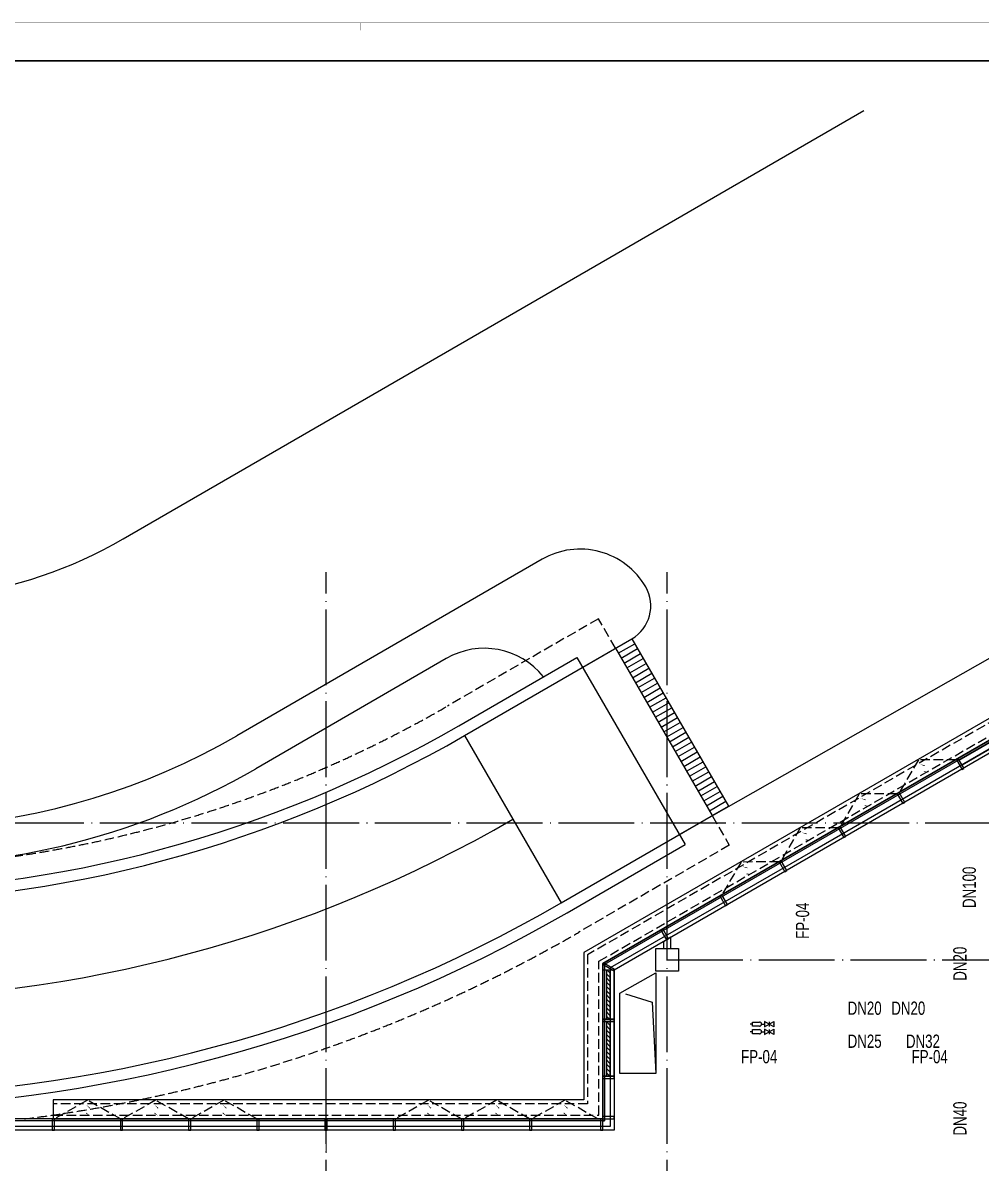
# Model space of a CAD drawing. Extents: x -777745 to 647905, y -207485 to 303235.
# Drawn here: x 470103 to 495395, y 9032 to 39117 of the extents above; entities that cross this region are included whole.
import ezdxf

# ---------------------------------------------------------------- set-up
doc = ezdxf.new("R2010")
doc.units = 0
doc.header["$LTSCALE"] = 1000
for name, pattern in [('13#楼幕墙$1$DASH', [0.35, 0.25, -0.1]), ('CENTER2', [1.125, 0.75, -0.125, 0.125, -0.125]), ('X-104 13#平面$0$109 3#平面$0$DASH', [0.35, 0.25, -0.1]), ('X-104 13#平面$0$DASH', [0.35, 0.25, -0.1]), ('X-104 13#平面$0$DOTE', [2.4200000000000004, 2, -0.2, 0.02, -0.2])]:
    doc.linetypes.add(name, pattern=pattern)
doc.layers.get('0').update_dxf_attribs({"linetype": 'CONTINUOUS'})
doc.layers.get('Defpoints').update_dxf_attribs({"linetype": 'CONTINUOUS'})
for name, color, linetype in [('00-防烟分区', 4, 'CONTINUOUS'), ('13#楼幕墙$1$A-C_幕墙龙骨', 133, 'CONTINUOUS'), ('13#楼幕墙$1$A-C_玻璃幕墙', 140, 'CONTINUOUS'), ('13#楼幕墙$1$A-C_窗', 140, 'CONTINUOUS'), ('TEXT-空冷凝水', 7, 'CONTINUOUS'), ('VALVE-空冷热回水', 7, 'CONTINUOUS'), ('X-104 13#平面$0$A-O_散水', 134, 'CONTINUOUS'), ('X-104 13#平面$0$A-TECH_暖通', 6, 'CONTINUOUS'), ('X-104 13#平面$0$A-TECH_结构', 21, 'CONTINUOUS'), ('X-104 13#平面$0$A_AXIS-轴线', 36, 'X-104 13#平面$0$DOTE'), ('X-104 13#平面$0$A_STR-砌块墙', 121, 'CONTINUOUS'), ('X-104 13#平面$0$M-场地 车库入口', 41, 'CONTINUOUS'), ('X-104 13#平面$0$M-绿化 首层轮廓', 197, 'CONTINUOUS'), ('X-104 13#平面$0$M-道路 边线', 151, 'CONTINUOUS')]:
    doc.layers.add(name, color=color, linetype=linetype)
doc.styles.add('HZF', font='ROS', dxfattribs={"width": 0.75, "bigfont": 'JD'})
doc.styles.get("Standard").update_dxf_attribs({"font": 'ros.shx', "width": 0.8, "bigfont": 'jd.shx'})

# ---------------------------------------------------------------- blocks, each defined once
blk = doc.blocks.new('图框-A1')
for points, const_width in [([(5.684341886080801e-13, 0), (841.0000000000002, 0), (841.0000000000002, 594), (5.684341886080801e-13, 594)], 0.05), ([(765.9999999999966, 584), (25.00000000000045, 584), (25.00000000000045, 10), (766.0000000000002, 10)], 0.5)]:
    blk.add_lwpolyline(points, close=True, dxfattribs=dict(const_width=const_width))
at = {"const_width": 0.05}
blk.add_lwpolyline([(420.5000000000005, 594), (420.5000000000005, 592)], dxfattribs=at)
blk = doc.blocks.new('X-104 13#平面$0$轴网')
at = {"layer": 'X-104 13#平面$0$A_AXIS-轴线', "linetype": 'X-104 13#平面$0$DOTE'}
for p, q in [((30500, -7400.98603368341), (30500, 24620.25062679139)), ((39500, -7400.98603368341), (39500, 24620.25062679139)), ((60408.42140219617, 18000), (-2925.01551574981, 18000))]:
    blk.add_line(p, q, dxfattribs=at)
blk = doc.blocks.new('13#楼幕墙$0$A$C62EA228A')
at = {"linetype": '13#楼幕墙$1$DASH'}
blk.add_lwpolyline([(10.00000000001455, -300.0000000000146), (-860, -796.5212315030949), (-1729.999999999985, -299.9999999999782)], dxfattribs=at)
at = {"layer": '13#楼幕墙$1$A-C_玻璃幕墙', "color": 1}
blk.add_lwpolyline([(-888.629784368859, -674.3626249181325, 0, 25.00000000000001, 0), (-792.3107997117913, -580.0067186209344, 0, 0, 0), (-890.495198409073, -456.4310357286467, 25.00000000000001, 0, 0), (-785.7256440597121, -374.3626249181507, 0, 0, 0)], format="xyseb", dxfattribs=at)
blk = doc.blocks.new('*U3604')
for points in [[(150.0005130732898, 150.2641038001748), (150.0005130732898, 200.2386218646861), (0.0005130732897669077, 200.2386218646861), (0.0005130732897669077, 0.2641038001238485), (150.0005130732898, 0.2641038001238485)], [(150.0005130732898, 0.2641038001747802), (200.0005130732898, 0.2641038001747802), (200.0005130732898, 150.2641038001748), (150.0005130732898, 150.2641038001748)]]:
    blk.add_lwpolyline(points)
blk = doc.blocks.new('*U3605')
h = blk.add_hatch()
h.set_pattern_fill('ANSI31', color=256, scale=50)
h.set_pattern_definition([(45, (-55912.37598260486, 120006.798685315), (-56.1266007566822, 56.12660075668221), [])])
h.paths.add_polyline_path([(-1440, 100), (-7.275957614183426e-12, 100), (-7.275957614183426e-12, 200.0000000000146), (-1440, 200.0000000000146)])
for points in [[(-1440, 0), (0, 0), (-7.275957614183426e-12, 300.0000000000146), (-1440.000000000007, 300.0000000000146)], [(-1440, 100), (-7.275957614183426e-12, 100), (-7.275957614183426e-12, 200.0000000000146), (-1440, 200.0000000000146)]]:
    blk.add_lwpolyline(points, close=True)
blk = doc.blocks.new('*U3606')
h = blk.add_hatch()
h.set_pattern_fill('ANSI31', color=256, scale=50)
h.set_pattern_definition([(45, (-55769.00810492719, 120006.798685315), (-56.1266007566822, 56.12660075668221), [])])
h.paths.add_polyline_path([(-1296.632122322336, 100), (-7.275957614183426e-12, 100), (-7.275957614183426e-12, 200.0000000000146), (-1296.632122322336, 200.0000000000146)])
for points in [[(-1296.632122322336, 0), (0, 0), (-7.275957614183426e-12, 300.0000000000146), (-1296.632122322344, 300.0000000000146)], [(-1296.632122322336, 100), (-7.275957614183426e-12, 100), (-7.275957614183426e-12, 200.0000000000146), (-1296.632122322336, 200.0000000000146)]]:
    blk.add_lwpolyline(points, close=True)
blk = doc.blocks.new('13#楼幕墙$1$A$C7A413A1D')
blk.add_lwpolyline([(-70, -300.0000000000001), (-10, -300), (-10, 0), (-70, -1.13686837721616e-13)], close=True)
blk = doc.blocks.new('*U3609')
blk.add_lwpolyline([(1740.000000000158, 0), (0, 0), (0, 150), (1740.000000000158, 150)], close=True)
blk = doc.blocks.new('13#楼幕墙')
at = {"layer": '13#楼幕墙$1$A-C_幕墙龙骨'}
blk.add_lwpolyline([(38112.50880853621, 14148.27766941615), (38087.49119146368, 14104.98657522795), (37827.74462633445, 14255.09227766316), (37852.76224340699, 14298.38337185137)], close=True, dxfattribs=at)
at = {"layer": '13#楼幕墙$1$A-C_玻璃幕墙'}
for p, q in [((43347.64985747007, 17266.08871423612), (37999.99999999986, 14184.52994616208)), ((37849.99999999986, 14271.13248654053), (37849.99999999989, 10149.99999999997)), ((37999.99999999986, 14184.52994616208), (37999.99999999989, 9999.99999999997)), ((38099.99999999986, 14126.79491924312), (38099.99999999986, 9899.99999999997)), ((37999.99999999989, 9999.99999999997), (12439.80683217361, 9999.99999999997)), ((37849.99999999989, 10149.99999999997), (12484.95170804351, 10149.99999999997)), ((38099.99999999986, 9899.99999999997), (12409.71024826034, 9899.99999999997))]:
    blk.add_line(p, q, dxfattribs=at)
for points in [[(4492.573473841197, 15499.99999999997), (-900.0000000001164, 15499.99999999997), (-900.0000000000563, -1700.000000000029), (22099.99999999999, -1700.000000000014), (22099.99999999999, -1100.000000000015), (58399.99999999991, -1099.999999999884), (58399.99999999987, 18959.89970710658), (53293.20742207248, 23245.00747574434), (37799.9999999998, 14299.99999999997), (37799.99999999986, 10199.99999999997), (12500.00000000015, 10199.99999999997), (4492.573473841061, 15500.00000000006)], [(58349.99999999994, 18936.58432419877), (53287.88754627193, 23184.20101709987), (37849.99999999986, 14271.13248654053)], [(58099.99999999993, 18820.00740966003), (53261.28816726919, 22880.16872387755), (38099.99999999986, 14126.79491924312)], [(58199.99999999993, 18866.63817547554), (53271.92791887029, 23001.78164116648), (43347.64985747007, 17266.08871423612)]]:
    blk.add_lwpolyline(points, dxfattribs=at)
at = {"layer": '13#楼幕墙$1$A-C_幕墙龙骨'}
for p, rotation in [((47192.12302787365, 19712.35854589035), 29.95337307442212), ((45632.54540331908, 18813.62742203382), 29.95337307442212), ((44072.96777876451, 17914.89629817729), 29.95337307442212), ((42513.39015420994, 17016.16517432076), 29.95337307442212), ((40953.81252965537, 16117.43405046423), 29.95337307442212), ((39394.2349051008, 15218.7029266077), 29.95337307442212), ((37799.99999999997, 12839.99999999997), 90), ((37799.99999999997, 11339.99999999997), 90), ((37799.99999999997, 10269.97451806454), 90)]:
    blk.add_blockref('13#楼幕墙$1$A$C7A413A1D', p, dxfattribs=dict(at, rotation=rotation))
for p in [(23339.99999999996, 10199.99999999997), (25139.99999999996, 10199.99999999997), (26939.99999999996, 10199.99999999997), (28739.99999999996, 10199.99999999997), (30539.99999999996, 10199.99999999997), (32339.99999999996, 10199.99999999997), (34139.99999999996, 10199.99999999997), (35939.99999999996, 10199.99999999997), (37809.99999999989, 10200)]:
    blk.add_blockref('13#楼幕墙$1$A$C7A413A1D', p, dxfattribs=at)
at = {"layer": '13#楼幕墙$1$A-C_幕墙龙骨', "xscale": -1}
blk.add_blockref('*U3604', (38000.00051307318, 9999.735896199854), dxfattribs=at)
at = {"layer": '13#楼幕墙$1$A-C_玻璃幕墙', "rotation": 29.95337307636578}
blk.add_blockref('*U3609', (47283.56393320127, 19534.22107583939), dxfattribs=at)
at = {"layer": '13#楼幕墙$1$A-C_窗'}
for p, xscale, rotation in [((47272.59698741492, 19412.48533629048), -0.9999999999999998, 209.9533730763653), ((45713.01936282985, 18513.75421248686), -0.9999999999999998, 209.9533730763653), ((44153.44173824478, 17615.02308868324), -0.9999999999999998, 209.9533730763653), ((42593.86411375265, 16716.29196471852), -0.9999999999999998, 209.9533730763653), ((25059.99999999995, 9899.999999999985), -1, 180), ((26859.99999999995, 9899.999999999985), -1, 180), ((28659.99999999995, 9899.999999999985), -1, 180), ((34059.99999999992, 9899.999999999985), -1, 180), ((35859.99999999992, 9899.999999999985), -1, 180), ((37659.99999999992, 9899.999999999942), -1, 180)]:
    blk.add_blockref('13#楼幕墙$0$A$C62EA228A', p, dxfattribs=dict(at, xscale=xscale, rotation=rotation))
at = {"layer": '13#楼幕墙$1$A-C_窗', "rotation": 90}
for name, p in [('*U3606', (38100.0000000001, 14126.63212232233)), ('*U3605', (38099.99999999985, 12769.99999999997))]:
    blk.add_blockref(name, p, dxfattribs=at)
blk = doc.blocks.new('*U3540')
at = {"color": 8, "ltscale": 0.02}
blk.add_line((-221.7531574964523, 115.4362905025482), (221.7531574368477, -115.4362905621529), dxfattribs=at)
blk = doc.blocks.new('*U3541')
at = {"color": 0, "linetype": 'ByBlock', "lineweight": -2, "transparency": 16777216}
for p in [(2147.11500392328, 4124.60872810107), (2216.376778243386, 4257.660622555944), (2285.638552563492, 4390.712517010817), (2008.591455283069, 3858.504939191324), (2077.853229603174, 3991.556833646197), (1870.067906642857, 3592.401150281577), (1939.329680962963, 3725.453044736451), (1731.544358002645, 3326.297361371831), (1800.806132322751, 3459.349255826704), (1523.759035042328, 2927.141678007211), (1593.020809362434, 3060.193572462084), (1662.28258368254, 3193.245466916958), (1385.235486402117, 2661.037889097465), (1454.497260722222, 2794.089783552338), (1246.711937761905, 2394.934100187719), (1315.97371208201, 2527.985994642592), (1038.926614801587, 1995.778416823099), (1108.188389121693, 2128.830311277972), (1177.450163441799, 2261.882205732845), (900.4030661613756, 1729.674627913352), (969.6648404814814, 1862.726522368225), (761.879517521164, 1463.570839003606), (831.1412918412698, 1596.622733458479), (623.3559688809523, 1197.467050093859), (692.6177432010583, 1330.518944548733), (415.5706459206349, 798.3113667292395), (484.8324202407407, 931.3632611841127), (554.0941945608465, 1064.415155638986), (277.0470972804233, 532.207577819493), (346.3088716005291, 665.2594722743663), (138.5235486402116, 266.1037889097465), (207.7853229603174, 399.1556833646197), (0, 0), (69.26177432010581, 133.0518944548733)]:
    blk.add_blockref('*U3540', p, dxfattribs=at)
blk = doc.blocks.new('X-104 13#平面$0$jtrsyt')
at = {"ltscale": 0.02}
for p, q in [((62.42188918590546, 422.4059573411942), (-4493.267686009407, -3005.431596279144)), ((1.788139343261719e-07, -5.960464477539062e-08), (-4075.241695284843, -3066.334150671959)), ((20030.20181792974, -7282.883357584476), (23630.20181792974, -7282.883357465267)), ((23630.20181781054, -7282.883357524872), (23630.20181804895, -12982.88335734606)), ((20030.20181792974, -7582.883357584476), (20030.20181804895, -12682.88335758448)), ((20030.20181792974, -7582.883357584476), (25130.20181792974, -7582.883357524872)), ((24630.20181792974, -7582.883357465267), (24630.20181804895, -12682.88335746527)), ((25130.20181792974, -7582.883357465267), (25130.20181810856, -12682.88335746527)), ((20030.20181804895, -12682.88335758448), (25130.20181804895, -12682.88335722685)), ((20030.20181816816, -12982.88335758448), (23630.20181822777, -12982.88335734606))]:
    blk.add_line(p, q, dxfattribs=at)
for centre, radius, start, end in [((9588.803989768028, 7214.903883397579), 11699.99999985545, 215.489618559276, 239.9997640445846), ((9588.803989768028, 7214.903883397579), 11999.99999985545, 216.9589005083305, 239.9997640445846), ((9588.803989768028, 7214.903883397579), 14549.99999985545, 216.9589005083305, 239.9997640445846), ((9588.803989768028, 7214.903883397579), 17399.99999985545, 215.9709914901008, 239.9997640445846), ((20030.20181697607, 25299.76281219721), 32582.64616975926, 239.9997640445846, 270), ((9588.803989768028, 7214.903883397579), 17099.99999985545, 216.9589005083305, 239.9997640445846), ((20030.20181697607, 25299.76281219721), 32882.64616975926, 239.9997640445846, 270), ((20030.20181697607, 25299.76281219721), 35432.64616975926, 239.9997640445846, 270), ((20030.20181697607, 25299.76281219721), 37982.64616975926, 239.9997640445846, 270), ((20030.20181697607, 25299.76281219721), 38282.64616975926, 239.9997640445846, 270)]:
    blk.add_arc(centre, radius, start, end, dxfattribs=at)
at = {"rotation": 27.49977707902309}
blk.add_blockref('*U3541', (24880.20181816816, -12682.88335722685), dxfattribs=at)
blk = doc.blocks.new('X-104 13#平面$0$A$C0BB3323F')
at = {"layer": 'Defpoints'}
blk.add_lwpolyline([(59299.9999999702, 600), (59299.9999999702, 20660), (54205.0000000298, 24935), (38699.9999999702, 16000), (38700, 11900), (13400, 11900), (5392.573474109173, 17199.99999976158), (-2.980232238769531e-08, 17200), (0, 0), (23000.0000000596, 0), (22999.9999999702, 600)], close=True, dxfattribs=at)
at = {"layer": 'X-104 13#平面$0$M-绿化 首层轮廓'}
blk.add_line((34571.90555199981, 24046.34020769596), (29545.91847586632, 21139.80233120918), dxfattribs=at)
for centre, radius, start, end in [((35573.14100002909, 22315.0032899955), 1999.999986245728, 38.64043269345907, 120.0408769412506), ((20034.18172998799, 37587.5032029604), 18999.99999709205, 266.8331318570187, 300.0408766829117)]:
    blk.add_arc(centre, radius, start, end, dxfattribs=at)
at = {"layer": 'X-104 13#平面$0$M-道路 边线'}
for p, q in [((39056.92760533094, 34726.27353942394), (45590.15355249042, 38504.45052742958)), ((26041.59438714385, 27199.48158693314), (39056.92760553956, 34726.27353930473)), ((37101.12747463584, 26664.17069935799), (29045.30071607232, 22005.47077727318))]:
    blk.add_line(p, q, dxfattribs=at)
at = {"layer": 'X-104 13#平面$0$M-道路 边线', "ltscale": 0.5}
blk.add_line((50116.69136181474, 24738.70666670799), (40723.78485888243, 19401.14289689064), dxfattribs=at)
at = {"layer": 'X-104 13#平面$0$M-道路 边线', "ltscale": 0.02}
blk.add_line((38170.61730208993, 23816.04215109348), (39469.12045201659, 24566.97573375702), dxfattribs=at)
at = {"layer": 'X-104 13#平面$0$M-道路 边线'}
for centre, radius, start, end in [((20034.1817292273, 37587.50320589542), 12000, 210.0408775930031, 300.0408781652933), ((38102.3629155159, 24932.83376169205), 2000, 30.04087759318408, 120.0408779803821), ((20034.18172931671, 37587.50320529938), 17999.99999943552, 247.6701057896542, 300.0408781652933)]:
    blk.add_arc(centre, radius, start, end, dxfattribs=at)
at = {"layer": 'X-104 13#平面$0$M-道路 边线', "ltscale": 0.02}
blk.add_arc((38968.49936249852, 25432.64225423336), 1000, 300.0410997223458, 30.04087759318408, dxfattribs=at)
blk = doc.blocks.new('X-104 13#平面')
blk.add_lwpolyline([(39200.00000000003, 14700.00000000009), (39800.00000000003, 14700.00000000009), (39800.00000000003, 14100.00000000009), (39200.00000000003, 14100.00000000009)], close=True)
at = {"layer": 'X-104 13#平面$0$A-O_散水'}
blk.add_lwpolyline([(58899.99999999994, 13050), (58899.99999999994, 19193.16128273754), (53346.40618007796, 23853.07206218898), (37299.99999999994, 14588.94646279656), (37299.99999999994, 10700), (23299.99999999996, 10700), (23299.99999999996, 10200), (37799.99999999994, 10200), (37799.99999999994, 14300), (53293.20742207248, 23245.00747574434), (58399.99999999994, 18960), (58399.99999999994, 13049.99999999999)], dxfattribs=at)
at = {"layer": 'X-104 13#平面$0$A-O_散水', "linetype": 'X-104 13#平面$0$DASH'}
blk.add_lwpolyline([(58799.99999999994, 13050.00000000001), (58799.99999999994, 19146.52902619002), (53335.76642847686, 23731.45914490005), (37399.99999999995, 14531.15717023725), (37399.99999999994, 10600), (23299.99999999996, 10600), (23299.99999999996, 10300), (37699.99999999994, 10300), (37699.99999999994, 14357.78929255931), (53303.84717367357, 23366.62039303327), (58499.99999999994, 19006.63225654751), (58499.99999999994, 13049.99999999999)], dxfattribs=at)
at = {"layer": 'X-104 13#平面$0$A-O_散水', "linetype": 'X-104 13#平面$0$109 3#平面$0$DASH'}
for points in [[(38135.72368285109, 22616.66304021489), (37685.16470205478, 23395.76290861623), (33703.09870719318, 21092.90589626176, -0.1316535473665362), (17714.72134089177, 16796.57388651666, -0.1214187197582647), (12555.51513435415, 18064.26640584735), (10136.01758656013, 12364.28829804398)], [(40688.89123956422, 18201.76378571909), (41139.45022006782, 17422.66391743918), (37157.38422603477, 15119.80690540026, -0.1001589099844963), (22540.06382443403, 10199.99999999998, -0.1001589099844963)]]:
    blk.add_lwpolyline(points, format="xyb", dxfattribs=at)
at = {"layer": 'X-104 13#平面$0$A-TECH_暖通', "linetype": 'X-104 13#平面$0$109 3#平面$0$DASH', "const_width": 30}
blk.add_lwpolyline([(30500.00000001321, 9899.99999999997), (30500.00000001323, 9299.99999999335)], dxfattribs=at)
at = {"layer": 'X-104 13#平面$0$A-TECH_结构'}
for points in [[(58349.99999999994, -1050), (58349.99999999994, 18936.58432419877), (53287.88754627193, 23184.20101709987), (37849.99999999986, 14271.13248654053), (37849.99999999994, 10150), (12484.95170804356, 10149.99999999993), (4477.525181884393, 15450.00000000007), (-850.0000000000618, 15450), (-850.0000000000618, -1649.999999999995), (22049.99999999996, -1650), (22049.99999999995, -1049.999999999996)], [(39199.99340415149, 11399.99968827202), (38250.1889465554, 11399.99967735299), (38250.37936750791, 13516.40466599289), (39200.3953622038, 14049.92339764492)]]:
    blk.add_lwpolyline(points, close=True, dxfattribs=at)
blk.add_lwpolyline([(38399.99999999987, 13497.31735019834), (39100.12828387367, 13281.43051431654), (39199.99340415149, 11399.99968827202)], dxfattribs=at)
at = {"layer": 'X-104 13#平面$0$A_AXIS-轴线', "linetype": 'X-104 13#平面$0$DOTE'}
blk.add_line((39500, 14400.00000000007), (60408.42140219617, 14400.00000000009), dxfattribs=at)
at = {"layer": 'X-104 13#平面$0$A_STR-砌块墙'}
blk.add_lwpolyline([(39600, 14991.03070342496), (39400, 14875.77755927791), (39400, 14700.00000000009), (39600, 14700.00000000009), (39600, 14991.03070342496)], dxfattribs=at)
at = {"xscale": 100, "yscale": 100, "zscale": 100}
blk.add_blockref('图框-A1', (-10634.52120541848, -20285.23300327163), dxfattribs=at)
for name, p in [('X-104 13#平面$0$A$C0BB3323F', (-900.0000000000563, -1700.000000000029)), ('X-104 13#平面$0$轴网', (0, 0))]:
    blk.add_blockref(name, p)
at = {"layer": 'X-104 13#平面$0$A-TECH_结构'}
blk.add_blockref('13#楼幕墙', (0, 0), dxfattribs=at)
at = {"layer": 'X-104 13#平面$0$M-场地 车库入口', "ltscale": 200, "rotation": 30.04109946673724}
blk.add_blockref('X-104 13#平面$0$jtrsyt', (13018.03124768117, 16850.51282216814), dxfattribs=at)
blk = doc.blocks.new('$VALVE$00000777')
for p, q in [((-150, 350), (-150, 850)), ((-150, 850), (150, 850)), ((0, 850), (0, 1000)), ((150, 850), (150, 350)), ((0, 200), (0, 0))]:
    blk.add_line(p, q)
blk.add_arc((0, 350), 150, 180, 0)
at = {"width": 0.8, "flags": 9}
for tag in ['YSIZE', 'YSIZE', 'XSIZE', 'XSIZE']:
    blk.add_attdef(tag, (0, 0), '', height=0.5, dxfattribs=at)
blk = doc.blocks.new('$VALVE$00000296')
for points in [[(-125, 72.16878364870354), (-125, -72.16878364870354), (125, 72.16878364870354), (125, -72.16878364870354), (-125, 72.16878364870354)], [(0, 60.22559497023212), (0, -63.5535608260252)]]:
    blk.add_lwpolyline(points)
for p in [(-125, 0), (125, 0)]:
    blk.add_point(p)

msp = doc.modelspace()

# ---------------------------------------------------------------- block references
at = {"layer": '00-防烟分区'}
msp.add_blockref('X-104 13#平面', (447607.6974894509, 0), dxfattribs=at)
at = {"layer": 'VALVE-空冷热回水', "xscale": 0.375, "yscale": 0.375, "zscale": 0.375, "rotation": 90}
for p in [(489674.2827977053, 12700.00000000007, 2500), (489674.2827977053, 12500.00000000007, 2500)]:
    msp.add_blockref('$VALVE$00000777', p, dxfattribs=at)
at = {"layer": 'VALVE-空冷热回水'}
for p in [(489799.2827977053, 12700.00000000007, 2500), (489799.2827977053, 12500.00000000007, 2500)]:
    msp.add_blockref('$VALVE$00000296', p, dxfattribs=at)

# ---------------------------------------------------------------- texts
at = {"style": 'HZF', "width": 0.75}
msp.add_text('FP-04', height=350, rotation=90, dxfattribs=at).set_placement((490854.5962582137, 14950.00000000007, -11574.99999999999))
for p in [(489057.6974894505, 11667.51659311487, -7649.999999999998), (493557.6974894505, 11667.51659311487, -7649.999999999998)]:
    msp.add_text('FP-04', height=350, dxfattribs=at).set_placement(p)
at = {"layer": 'TEXT-空冷凝水', "linetype": 'CENTER2', "style": 'HZF', "width": 0.75}
for s, p in [('DN100', (495253.3001793905, 15762.95884528436, 2500)), ('DN20', (495007.6974894509, 13844.95348179876, 2500)), ('DN40', (495007.6974894509, 9760.52619122737, 2500))]:
    msp.add_text(s, height=350, rotation=90, dxfattribs=at).set_placement(p)
for s, p in [('DN20', (491870.6461261194, 12946.33520338948)), ('DN20', (493021.4413137379, 12946.33520338948)), ('DN25', (491870.6461261194, 12074.99243200624)), ('DN32', (493408.357224605, 12074.99243200624))]:
    msp.add_text(s, height=350, dxfattribs=at).set_placement(p)

doc.saveas('drawing.dxf')
